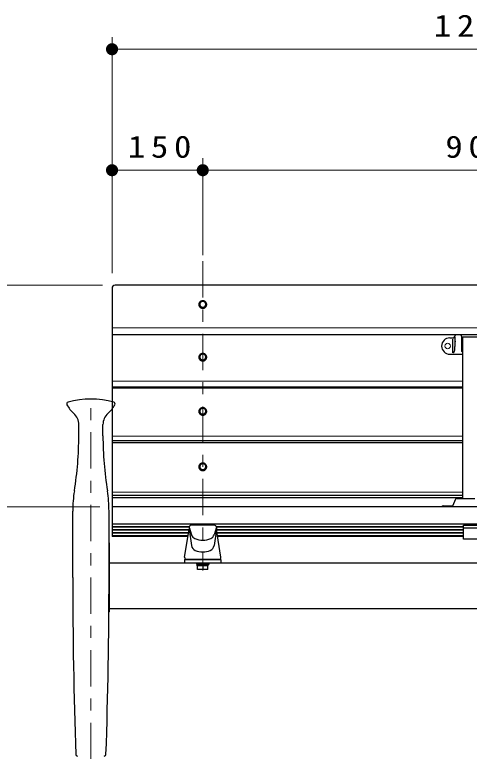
# Model space of a CAD drawing. Units: millimetres on the paper, scale 1:20. Extents: x -385 to 0, y 0 to 267.
# Drawn here: x -296.5 to -258.9, y 107.2 to 168.4 of the extents above; entities that cross this region are included whole.
import ezdxf

# ---------------------------------------------------------------- set-up
doc = ezdxf.new("R2010")
doc.units = ezdxf.units.MM
doc.linetypes.add('USER2', pattern=[6, 3, -1, 1, -1])
doc.layers.add('1_20', color=7, linetype='Continuous', lineweight=25)
doc.styles.add('ＭＳ ゴシック', font='')
doc.styles.get('ＭＳ ゴシック').set_extended_font_data('MS Gothic')

# ---------------------------------------------------------------- blocks, each defined once
blk = doc.blocks.new('filled_dot')
at = {"color": 0, "linetype": 'Continuous', "lineweight": -2, "const_width": 1.25}
blk.add_lwpolyline([(-0.625, 0, 1), (0.625, 0, 1)], format="xyb", close=True, dxfattribs=at)

msp = doc.modelspace()

# ---------------------------------------------------------------- linework, layer by layer
at = {"layer": '1_20', "lineweight": 13}
for p, q in [((-288.425, 147.1), (-288.425, 166.6)), ((-288.425, 165.6), (-228.425, 165.6)), ((-280.925, 149.083), (-280.925, 156.6)), ((-280.925, 148.583), (-280.925, 156.6)), ((-288.425, 155.6), (-280.925, 155.6)), ((-280.925, 155.6), (-235.925, 155.6)), ((-289.212, 146.097), (-327.425, 146.097)), ((-228.425, 142.572), (-288.425, 142.572)), ((-259.425, 138.156), (-288.425, 138.156)), ((-259.425, 133.625), (-288.425, 133.625)), ((-259.425, 129.006), (-288.425, 129.006)), ((-289.425, 127.782), (-317.425, 127.782)), ((-282.05, 126.092), (-288.425, 126.092)), ((-282.05, 125.843), (-288.425, 125.843)), ((-259.375, 126.092), (-279.8, 126.092)), ((-259.375, 125.843), (-279.8, 125.843)), ((-282.099, 125.595), (-288.425, 125.595)), ((-259.375, 125.595), (-279.751, 125.595))]:
    msp.add_line(p, q, dxfattribs=at)
at = {"layer": '1_20', "linetype": 'USER2', "lineweight": 13}
for p, q in [((-280.925, 148.083), (-280.925, 122.51)), ((-290.175, 106.94), (-290.175, 136.698))]:
    msp.add_line(p, q, dxfattribs=at)
at = {"layer": '1_20'}
for p, q in [((-288.425, 145.85), (-288.425, 125.328)), ((-228.675, 146.1), (-288.175, 146.1)), ((-228.425, 141.994), (-288.425, 141.994)), ((-259.425, 137.674), (-288.425, 137.674)), ((-259.425, 137.59), (-288.425, 137.59)), ((-259.425, 133.245), (-288.425, 133.245)), ((-259.425, 133.077), (-288.425, 133.077)), ((-259.425, 128.729), (-288.425, 128.729)), ((-259.425, 128.522), (-288.425, 128.522)), ((-228.425, 127.787), (-288.425, 127.787)), ((-228.425, 126.34), (-288.425, 126.34)), ((-259.375, 125.103), (-259.375, 126.274)), ((-259.375, 126.274), (-257.475, 126.274)), ((-282.05, 126.118), (-288.425, 126.118)), ((-282.05, 125.869), (-288.425, 125.869)), ((-282.095, 125.621), (-288.425, 125.621)), ((-259.375, 126.118), (-279.8, 126.118)), ((-259.375, 125.869), (-279.8, 125.869)), ((-259.375, 125.621), (-279.755, 125.621)), ((-259.375, 126.049), (-257.475, 126.049)), ((-282.135, 125.372), (-288.425, 125.372)), ((-282.143, 125.328), (-288.425, 125.328)), ((-259.375, 125.372), (-279.714, 125.372)), ((-259.375, 125.328), (-279.707, 125.328)), ((-257.475, 125.103), (-259.375, 125.103)), ((-282.425, 123.44), (-279.425, 123.44)), ((-282.425, 123.44), (-282.425, 123.14)), ((-279.425, 123.44), (-279.425, 123.14)), ((-288.625, 123.14), (-228.225, 123.14)), ((-281.45, 123.14), (-281.45, 123.04)), ((-281.45, 123.14), (-280.4, 123.14)), ((-281.45, 123.04), (-280.4, 123.04)), ((-280.465, 123.04), (-281.385, 123.04)), ((-281.385, 122.915), (-281.385, 123.04)), ((-280.465, 122.915), (-281.385, 122.915)), ((-281.35, 122.595), (-281.35, 122.915)), ((-280.5, 122.595), (-281.35, 122.595)), ((-280.962, 122.915), (-280.928, 123.04)), ((-280.925, 122.915), (-280.925, 122.595)), ((-280.922, 122.915), (-280.888, 123.04)), ((-280.5, 122.595), (-280.5, 122.915)), ((-280.465, 122.915), (-280.465, 123.04)), ((-280.4, 123.04), (-280.4, 123.14)), ((-288.625, 119.09), (-288.688, 119.09)), ((-288.625, 119.39), (-228.225, 119.39))]:
    msp.add_line(p, q, dxfattribs=at)
at = {"layer": '1_20', "color": 2}
for p, q in [((-260.5, 141.743), (-260.185, 141.743)), ((-260.257, 140.505), (-260.257, 141.642)), ((-260.163, 141.756), (-260.066, 141.94)), ((-260.061, 141.418), (-260.061, 141.835)), ((-259.621, 141.993), (-259.978, 141.993)), ((-259.521, 141.893), (-259.521, 140.651)), ((-259.425, 128.432), (-259.425, 141.817)), ((-259.425, 141.817), (-257.425, 141.817)), ((-260.5, 140.393), (-259.425, 140.393)), ((-259.471, 140.601), (-259.425, 140.601)), ((-260.062, 128.368), (-260.244, 127.889)), ((-258.425, 128.432), (-259.969, 128.432)), ((-261.064, 127.857), (-260.291, 127.857))]:
    msp.add_line(p, q, dxfattribs=at)
at = {"layer": '1_20', "color": 4}
for p, q in [((-291.175, 133.648), (-291.175, 134.572)), ((-289.175, 133.648), (-289.175, 134.572)), ((-291.675, 121.94), (-291.675, 127.433)), ((-288.675, 121.94), (-288.675, 127.433))]:
    msp.add_line(p, q, dxfattribs=at)
at = {"layer": '1_20', "color": 190}
for p, q in [((-282.423, 123.614), (-282.05, 125.896)), ((-282.05, 126.11), (-282.05, 125.896)), ((-282.05, 125.896), (-281.856, 124.571)), ((-282.022, 126.01), (-281.86, 125.473)), ((-279.8, 125.896), (-279.994, 124.571)), ((-279.827, 126.01), (-279.99, 125.473)), ((-279.8, 126.11), (-279.8, 125.896)), ((-279.427, 123.614), (-279.8, 125.896)), ((-279.575, 123.44), (-282.275, 123.44))]:
    msp.add_line(p, q, dxfattribs=at)
at = {"layer": '1_20', "color": 131}
msp.add_line((-288.625, 119.09), (-288.625, 124.64), dxfattribs=at)
at = {"layer": '1_20', "color": 4}
for points in [[(-281.25, 144.5), (-281.249, 144.473), (-281.245, 144.446), (-281.239, 144.42), (-281.23, 144.394), (-281.219, 144.369), (-281.206, 144.345), (-281.191, 144.323), (-281.174, 144.301), (-281.155, 144.281), (-281.134, 144.263), (-281.111, 144.247), (-281.087, 144.232), (-281.062, 144.22), (-281.036, 144.209), (-281.009, 144.201), (-280.981, 144.195), (-280.953, 144.192), (-280.925, 144.191), (-280.896, 144.192), (-280.868, 144.195), (-280.841, 144.201), (-280.814, 144.209), (-280.787, 144.22), (-280.762, 144.232), (-280.738, 144.247), (-280.716, 144.263), (-280.695, 144.281), (-280.676, 144.301), (-280.659, 144.323), (-280.643, 144.345), (-280.63, 144.369), (-280.619, 144.394), (-280.611, 144.42), (-280.605, 144.446), (-280.601, 144.473), (-280.6, 144.5), (-280.601, 144.527), (-280.605, 144.554), (-280.611, 144.58), (-280.619, 144.606), (-280.63, 144.63), (-280.643, 144.654), (-280.659, 144.677), (-280.676, 144.699), (-280.695, 144.718), (-280.716, 144.737), (-280.738, 144.753), (-280.762, 144.768), (-280.787, 144.78), (-280.814, 144.79), (-280.841, 144.798), (-280.868, 144.804), (-280.896, 144.808), (-280.925, 144.809), (-280.953, 144.808), (-280.981, 144.804), (-281.009, 144.798), (-281.036, 144.79), (-281.062, 144.78), (-281.087, 144.768), (-281.111, 144.753), (-281.134, 144.737), (-281.155, 144.718), (-281.174, 144.699), (-281.191, 144.677), (-281.206, 144.654), (-281.219, 144.63), (-281.23, 144.606), (-281.239, 144.58), (-281.245, 144.554), (-281.249, 144.527)], [(-281.175, 144.515), (-281.174, 144.495), (-281.171, 144.474), (-281.166, 144.454), (-281.16, 144.434), (-281.151, 144.415), (-281.141, 144.396), (-281.13, 144.379), (-281.116, 144.362), (-281.102, 144.347), (-281.085, 144.333), (-281.068, 144.321), (-281.05, 144.309), (-281.03, 144.3), (-281.01, 144.292), (-280.989, 144.286), (-280.968, 144.281), (-280.947, 144.278), (-280.925, 144.278), (-280.903, 144.278), (-280.881, 144.281), (-280.86, 144.286), (-280.839, 144.292), (-280.819, 144.3), (-280.8, 144.309), (-280.781, 144.321), (-280.764, 144.333), (-280.748, 144.347), (-280.733, 144.362), (-280.72, 144.379), (-280.708, 144.396), (-280.698, 144.415), (-280.69, 144.434), (-280.683, 144.454), (-280.679, 144.474), (-280.676, 144.495), (-280.675, 144.515), (-280.676, 144.536), (-280.679, 144.557), (-280.683, 144.577), (-280.69, 144.597), (-280.698, 144.616), (-280.708, 144.634), (-280.72, 144.652), (-280.733, 144.668), (-280.748, 144.683), (-280.764, 144.697), (-280.781, 144.71), (-280.8, 144.721), (-280.819, 144.731), (-280.839, 144.739), (-280.86, 144.745), (-280.881, 144.749), (-280.903, 144.752), (-280.925, 144.753), (-280.947, 144.752), (-280.968, 144.749), (-280.989, 144.745), (-281.01, 144.739), (-281.03, 144.731), (-281.05, 144.721), (-281.068, 144.71), (-281.085, 144.697), (-281.102, 144.683), (-281.116, 144.668), (-281.13, 144.652), (-281.141, 144.634), (-281.151, 144.616), (-281.16, 144.597), (-281.166, 144.577), (-281.171, 144.557), (-281.174, 144.536)], [(-281.25, 140.147), (-281.249, 140.12), (-281.245, 140.093), (-281.239, 140.067), (-281.23, 140.041), (-281.219, 140.016), (-281.206, 139.992), (-281.191, 139.969), (-281.174, 139.948), (-281.155, 139.928), (-281.134, 139.91), (-281.111, 139.893), (-281.087, 139.879), (-281.062, 139.867), (-281.036, 139.856), (-281.009, 139.848), (-280.981, 139.842), (-280.953, 139.839), (-280.925, 139.838), (-280.896, 139.839), (-280.868, 139.842), (-280.841, 139.848), (-280.814, 139.856), (-280.787, 139.867), (-280.762, 139.879), (-280.738, 139.893), (-280.716, 139.91), (-280.695, 139.928), (-280.676, 139.948), (-280.659, 139.969), (-280.643, 139.992), (-280.63, 140.016), (-280.619, 140.041), (-280.611, 140.067), (-280.605, 140.093), (-280.601, 140.12), (-280.6, 140.147), (-280.601, 140.174), (-280.605, 140.2), (-280.611, 140.227), (-280.619, 140.252), (-280.63, 140.277), (-280.643, 140.301), (-280.659, 140.324), (-280.676, 140.345), (-280.695, 140.365), (-280.716, 140.383), (-280.738, 140.4), (-280.762, 140.414), (-280.787, 140.427), (-280.814, 140.437), (-280.841, 140.445), (-280.868, 140.451), (-280.896, 140.455), (-280.925, 140.456), (-280.953, 140.455), (-280.981, 140.451), (-281.009, 140.445), (-281.036, 140.437), (-281.062, 140.427), (-281.087, 140.414), (-281.111, 140.4), (-281.134, 140.383), (-281.155, 140.365), (-281.174, 140.345), (-281.191, 140.324), (-281.206, 140.301), (-281.219, 140.277), (-281.23, 140.252), (-281.239, 140.227), (-281.245, 140.2), (-281.249, 140.174)], [(-281.175, 140.162), (-281.174, 140.141), (-281.171, 140.121), (-281.166, 140.101), (-281.16, 140.081), (-281.151, 140.062), (-281.141, 140.043), (-281.13, 140.026), (-281.116, 140.009), (-281.102, 139.994), (-281.085, 139.98), (-281.068, 139.967), (-281.05, 139.956), (-281.03, 139.947), (-281.01, 139.939), (-280.989, 139.932), (-280.968, 139.928), (-280.947, 139.925), (-280.925, 139.924), (-280.903, 139.925), (-280.881, 139.928), (-280.86, 139.932), (-280.839, 139.939), (-280.819, 139.947), (-280.8, 139.956), (-280.781, 139.967), (-280.764, 139.98), (-280.748, 139.994), (-280.733, 140.009), (-280.72, 140.026), (-280.708, 140.043), (-280.698, 140.062), (-280.69, 140.081), (-280.683, 140.101), (-280.679, 140.121), (-280.676, 140.141), (-280.675, 140.162), (-280.676, 140.183), (-280.679, 140.203), (-280.683, 140.224), (-280.69, 140.243), (-280.698, 140.263), (-280.708, 140.281), (-280.72, 140.299), (-280.733, 140.315), (-280.748, 140.33), (-280.764, 140.344), (-280.781, 140.357), (-280.8, 140.368), (-280.819, 140.378), (-280.839, 140.386), (-280.86, 140.392), (-280.881, 140.396), (-280.903, 140.399), (-280.925, 140.4), (-280.947, 140.399), (-280.968, 140.396), (-280.989, 140.392), (-281.01, 140.386), (-281.03, 140.378), (-281.05, 140.368), (-281.068, 140.357), (-281.085, 140.344), (-281.102, 140.33), (-281.116, 140.315), (-281.13, 140.299), (-281.141, 140.281), (-281.151, 140.263), (-281.16, 140.243), (-281.166, 140.224), (-281.171, 140.203), (-281.174, 140.183)], [(-281.25, 135.667), (-281.249, 135.64), (-281.245, 135.613), (-281.239, 135.587), (-281.23, 135.561), (-281.219, 135.536), (-281.206, 135.512), (-281.191, 135.489), (-281.174, 135.468), (-281.155, 135.448), (-281.134, 135.43), (-281.111, 135.414), (-281.087, 135.399), (-281.062, 135.387), (-281.036, 135.376), (-281.009, 135.368), (-280.981, 135.362), (-280.953, 135.359), (-280.925, 135.358), (-280.896, 135.359), (-280.868, 135.362), (-280.841, 135.368), (-280.814, 135.376), (-280.787, 135.387), (-280.762, 135.399), (-280.738, 135.414), (-280.716, 135.43), (-280.695, 135.448), (-280.676, 135.468), (-280.659, 135.489), (-280.643, 135.512), (-280.63, 135.536), (-280.619, 135.561), (-280.611, 135.587), (-280.605, 135.613), (-280.601, 135.64), (-280.6, 135.667), (-280.601, 135.694), (-280.605, 135.72), (-280.611, 135.747), (-280.619, 135.772), (-280.63, 135.797), (-280.643, 135.821), (-280.659, 135.844), (-280.676, 135.865), (-280.695, 135.885), (-280.716, 135.904), (-280.738, 135.92), (-280.762, 135.934), (-280.787, 135.947), (-280.814, 135.957), (-280.841, 135.965), (-280.868, 135.971), (-280.896, 135.975), (-280.925, 135.976), (-280.953, 135.975), (-280.981, 135.971), (-281.009, 135.965), (-281.036, 135.957), (-281.062, 135.947), (-281.087, 135.934), (-281.111, 135.92), (-281.134, 135.904), (-281.155, 135.885), (-281.174, 135.865), (-281.191, 135.844), (-281.206, 135.821), (-281.219, 135.797), (-281.23, 135.772), (-281.239, 135.747), (-281.245, 135.72), (-281.249, 135.694)], [(-281.175, 135.682), (-281.174, 135.661), (-281.171, 135.641), (-281.166, 135.621), (-281.16, 135.601), (-281.151, 135.582), (-281.141, 135.563), (-281.13, 135.546), (-281.116, 135.529), (-281.102, 135.514), (-281.085, 135.5), (-281.068, 135.487), (-281.05, 135.476), (-281.03, 135.467), (-281.01, 135.459), (-280.989, 135.453), (-280.968, 135.448), (-280.947, 135.445), (-280.925, 135.444), (-280.903, 135.445), (-280.881, 135.448), (-280.86, 135.453), (-280.839, 135.459), (-280.819, 135.467), (-280.8, 135.476), (-280.781, 135.487), (-280.764, 135.5), (-280.748, 135.514), (-280.733, 135.529), (-280.72, 135.546), (-280.708, 135.563), (-280.698, 135.582), (-280.69, 135.601), (-280.683, 135.621), (-280.679, 135.641), (-280.676, 135.661), (-280.675, 135.682), (-280.676, 135.703), (-280.679, 135.724), (-280.683, 135.744), (-280.69, 135.764), (-280.698, 135.783), (-280.708, 135.801), (-280.72, 135.819), (-280.733, 135.835), (-280.748, 135.85), (-280.764, 135.864), (-280.781, 135.877), (-280.8, 135.888), (-280.819, 135.898), (-280.839, 135.906), (-280.86, 135.912), (-280.881, 135.916), (-280.903, 135.919), (-280.925, 135.92), (-280.947, 135.919), (-280.968, 135.916), (-280.989, 135.912), (-281.01, 135.906), (-281.03, 135.898), (-281.05, 135.888), (-281.068, 135.877), (-281.085, 135.864), (-281.102, 135.85), (-281.116, 135.835), (-281.13, 135.819), (-281.141, 135.801), (-281.151, 135.783), (-281.16, 135.764), (-281.166, 135.744), (-281.171, 135.724), (-281.174, 135.703)], [(-281.25, 131.086), (-281.249, 131.06), (-281.245, 131.033), (-281.239, 131.006), (-281.23, 130.981), (-281.219, 130.956), (-281.206, 130.932), (-281.191, 130.909), (-281.174, 130.888), (-281.155, 130.868), (-281.134, 130.85), (-281.111, 130.833), (-281.087, 130.819), (-281.062, 130.806), (-281.036, 130.796), (-281.009, 130.788), (-280.981, 130.782), (-280.953, 130.779), (-280.925, 130.777), (-280.896, 130.779), (-280.868, 130.782), (-280.841, 130.788), (-280.814, 130.796), (-280.787, 130.806), (-280.762, 130.819), (-280.738, 130.833), (-280.716, 130.85), (-280.695, 130.868), (-280.676, 130.888), (-280.659, 130.909), (-280.643, 130.932), (-280.63, 130.956), (-280.619, 130.981), (-280.611, 131.006), (-280.605, 131.033), (-280.601, 131.06), (-280.6, 131.086), (-280.601, 131.113), (-280.605, 131.14), (-280.611, 131.166), (-280.619, 131.192), (-280.63, 131.217), (-280.643, 131.241), (-280.659, 131.264), (-280.676, 131.285), (-280.695, 131.305), (-280.716, 131.323), (-280.738, 131.34), (-280.762, 131.354), (-280.787, 131.367), (-280.814, 131.377), (-280.841, 131.385), (-280.868, 131.391), (-280.896, 131.394), (-280.925, 131.396), (-280.953, 131.394), (-280.981, 131.391), (-281.009, 131.385), (-281.036, 131.377), (-281.062, 131.367), (-281.087, 131.354), (-281.111, 131.34), (-281.134, 131.323), (-281.155, 131.305), (-281.174, 131.285), (-281.191, 131.264), (-281.206, 131.241), (-281.219, 131.217), (-281.23, 131.192), (-281.239, 131.166), (-281.245, 131.14), (-281.249, 131.113)], [(-281.175, 131.102), (-281.174, 131.081), (-281.171, 131.061), (-281.166, 131.04), (-281.16, 131.021), (-281.151, 131.001), (-281.141, 130.983), (-281.13, 130.966), (-281.116, 130.949), (-281.102, 130.934), (-281.085, 130.92), (-281.068, 130.907), (-281.05, 130.896), (-281.03, 130.886), (-281.01, 130.879), (-280.989, 130.872), (-280.968, 130.868), (-280.947, 130.865), (-280.925, 130.864), (-280.903, 130.865), (-280.881, 130.868), (-280.86, 130.872), (-280.839, 130.879), (-280.819, 130.886), (-280.8, 130.896), (-280.781, 130.907), (-280.764, 130.92), (-280.748, 130.934), (-280.733, 130.949), (-280.72, 130.966), (-280.708, 130.983), (-280.698, 131.001), (-280.69, 131.021), (-280.683, 131.04), (-280.679, 131.061), (-280.676, 131.081), (-280.675, 131.102), (-280.676, 131.123), (-280.679, 131.143), (-280.683, 131.163), (-280.69, 131.183), (-280.698, 131.202), (-280.708, 131.221), (-280.72, 131.238), (-280.733, 131.255), (-280.748, 131.27), (-280.764, 131.284), (-280.781, 131.297), (-280.8, 131.308), (-280.819, 131.317), (-280.839, 131.325), (-280.86, 131.332), (-280.881, 131.336), (-280.903, 131.339), (-280.925, 131.34), (-280.947, 131.339), (-280.968, 131.336), (-280.989, 131.332), (-281.01, 131.325), (-281.03, 131.317), (-281.05, 131.308), (-281.068, 131.297), (-281.085, 131.284), (-281.102, 131.27), (-281.116, 131.255), (-281.13, 131.238), (-281.141, 131.221), (-281.151, 131.202), (-281.16, 131.183), (-281.166, 131.163), (-281.171, 131.143), (-281.174, 131.123)]]:
    msp.add_lwpolyline(points, close=True, dxfattribs=at)
at = {"layer": '1_20', "color": 2}
msp.add_lwpolyline([(-260.257, 140.505), (-260.219, 140.523), (-260.184, 140.546), (-260.154, 140.573), (-260.129, 140.606), (-260.112, 140.642), (-260.1, 140.684), (-260.092, 140.733), (-260.086, 140.789), (-260.081, 140.858), (-260.077, 140.934), (-260.073, 141.014), (-260.07, 141.095), (-260.068, 141.176), (-260.066, 141.251), (-260.064, 141.32), (-260.063, 141.378), (-260.062, 141.424), (-260.061, 141.453), (-260.061, 141.464), (-260.061, 141.453), (-260.061, 141.418)], dxfattribs=at)
at = {"layer": '1_20', "color": 2, "lineweight": 13}
msp.add_circle((-260.675, 141.068), 0.225, dxfattribs=at)
at = {"layer": '1_20'}
msp.add_arc((-288.175, 145.85), 0.25, 90, 180, dxfattribs=at)
at = {"layer": '1_20', "color": 2}
for centre, radius, start, end in [((-260.5, 141.068), 0.675, 90, 270), ((-260.185, 141.768), 0.025, 270, 332.13251), ((-259.978, 141.893), 0.1, 90, 152.13251), ((-259.621, 141.893), 0.1, 0, 90), ((-259.471, 140.651), 0.05, 180, 270), ((-259.969, 128.332), 0.1, 90, 159.20314), ((-261.064, 127.757), 0.1, 90, 162.33791), ((-260.291, 127.907), 0.05, 270, 339.20314)]:
    msp.add_arc(centre, radius, start, end, dxfattribs=at)
at = {"layer": '1_20', "color": 4}
for centre, radius, start, end in [((-290.175, 129.57), 7.12, 74.6079, 105.3921), ((-292.025, 136.29), 0.15, 105.3921, 213.20587), ((-289.731, 137.558), 2.771, 208.93513, 227.92204), ((-290.618, 137.558), 2.771, 312.07795, 331.06487), ((-288.325, 136.29), 0.15, 326.79413, 74.6079), ((-292.428, 134.572), 1.253, 0, 47.92204), ((-287.922, 134.572), 1.253, 132.07796, 180), ((-319.63, 133.648), 28.456, 350.79971, 0), ((-260.719, 133.648), 28.456, 180, 189.2003), ((-281.264, 127.433), 10.411, 170.7997, 180), ((-299.086, 127.433), 10.411, 0, 9.2003), ((135.922, 121.94), 427.597, 180, 181.95969), ((-716.272, 121.94), 427.597, 358.04031, 0), ((-291.275, 107.323), 0.15, 181.95969, 267), ((-289.075, 107.323), 0.15, 273, 358.04031)]:
    msp.add_arc(centre, radius, start, end, dxfattribs=at)
at = {"layer": '1_20', "color": 190}
for centre, radius, start, end in [((-281.9, 126.11), 0.15, 91.62387, 180), ((-280.925, 91.718), 34.556, 88.37613, 91.62387), ((-279.95, 126.11), 0.15, 0, 88.37613), ((-281.381, 125.618), 0.5, 196.80373, 246.74202), ((-280.925, 126.68), 1.656, 246.74202, 293.25798), ((-280.468, 125.618), 0.5, 293.25798, 343.19626), ((-281.361, 124.644), 0.5, 188.33609, 247.83332), ((-280.489, 124.644), 0.5, 292.16668, 351.66391), ((-280.925, 125.715), 1.656, 247.83332, 292.16668), ((-282.275, 123.59), 0.15, 170.7133, 270), ((-279.575, 123.59), 0.15, 270, 9.2867)]:
    msp.add_arc(centre, radius, start, end, dxfattribs=at)
at = {"layer": '1_20', "color": 131}
msp.add_arc((-289.075, 124.64), 0.45, 0, 27.26604, dxfattribs=at)

# ---------------------------------------------------------------- block references
at = {"layer": '1_20', "lineweight": 13, "xscale": 0.4, "yscale": 0.4}
for p in [(-288.425, 165.6), (-288.425, 155.6), (-280.925, 155.6)]:
    msp.add_blockref('filled_dot', p, dxfattribs=at)
at = {"layer": '1_20', "lineweight": 13, "xscale": 0.4, "yscale": 0.4, "rotation": 180}
msp.add_blockref('filled_dot', (-280.925, 155.6), dxfattribs=at)

# ---------------------------------------------------------------- texts
at = {"layer": '1_20', "char_height": 1.833, "attachment_point": 8, "style": 'ＭＳ ゴシック'}
for s, insert in [('\\T1.33;\\W1.15;1200', (-258.004, 166.6)), ('\\T1.33;\\W1.15;150', (-284.254, 156.6)), ('\\T1.33;\\W1.15;900', (-258.008, 156.6))]:
    msp.add_mtext(s, dxfattribs=dict(at, insert=insert))

doc.saveas('drawing.dxf')
